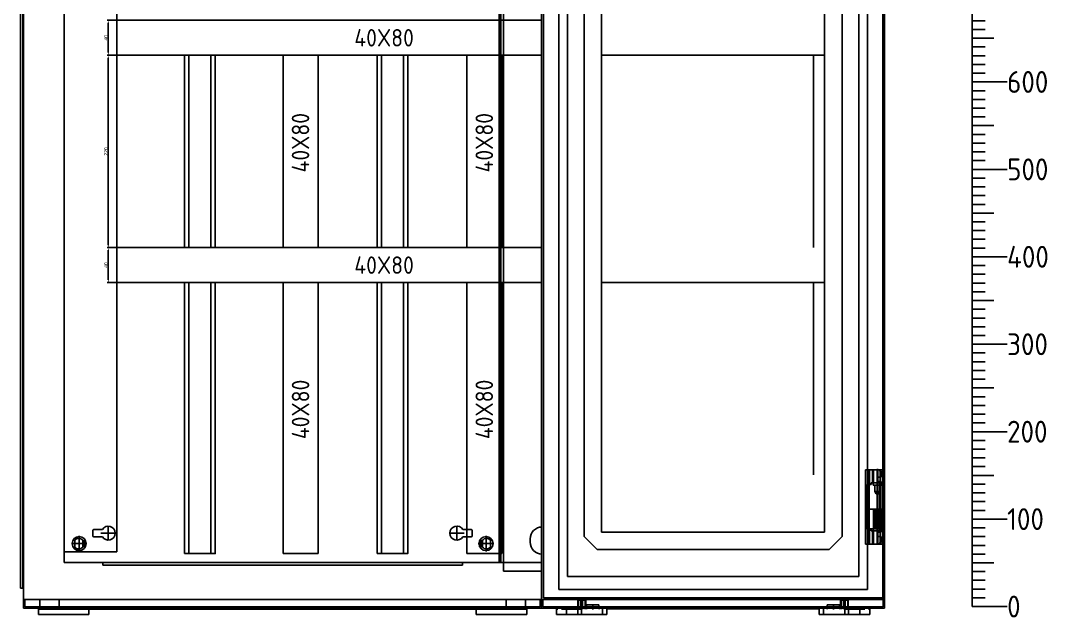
# Model space of a CAD drawing. Header units: millimetres. Extents: x 0 to 69574, y -5 to 41746.
# Drawn here: x 39014 to 40188, y 22756 to 23439 of the extents above; entities that cross this region are included whole.
import ezdxf
from ezdxf.enums import TextEntityAlignment as Align

# ---------------------------------------------------------------- set-up
doc = ezdxf.new("R2010")
doc.units = ezdxf.units.MM
doc.set_wipeout_variables(frame=1)
doc.layers.add('! NO PLOT !', color=7, linetype='Continuous', true_color=0xff75dd, plot=False)
doc.layers.add('000-PI-Oprema', color=30, linetype='Continuous', lineweight=5)
for name, color, linetype in [('000-PI-ORMAR', 2, 'Continuous'), ('002-PI-Kabelska kanalica', 150, 'Continuous'), ('004-PI-DIN Šina', 3, 'Continuous')]:
    doc.layers.add(name, color=color, linetype=linetype)
doc.styles.add('PI0', font='isocpeur.ttf', dxfattribs={"width": 0.9})
doc.styles.get("Standard").update_dxf_attribs({"font": 'arial.ttf'})
doc.dimstyles.new('ISO-25', dxfattribs={"dimtxt": 4, "dimasz": 3, "dimexe": 1.25, "dimexo": 0.625, "dimtad": 1, "dimtxsty": 'Standard', "dimcen": 3, "dimadec": 0, "dimazin": 0, "dimtfac": 1, "dimtmove": 0, "dimatfit": 3, "dimfxl": 1, "dimarcsym": 0})

# ---------------------------------------------------------------- blocks, each defined once
blk = doc.blocks.new('*U1084')
at = {"layer": '002-PI-Kabelska kanalica'}
for p, q in [((-20, 1420), (40, 1420)), ((-20, -100), (-20, 1420)), ((40, -100), (40, 1420)), ((-20, -100), (40, -100))]:
    blk.add_line(p, q, dxfattribs=at)
blk = doc.blocks.new('8606.000_montažna')
at = {"layer": '! NO PLOT !'}
for p, q in [((51182.4, 38449.4), (51182.4, 36559.4)), ((50716.2, 36596.1), (50716.2, 36589.7)), ((50726.9, 36597.1), (50717.2, 36597.1)), ((50733.7, 36584.5), (50733.7, 36601.3)), ((51132.1, 36584.5), (51132.1, 36601.3)), ((51148.6, 36597.1), (51138.9, 36597.1)), ((51149.6, 36589.7), (51149.6, 36596.1)), ((50695.4, 36584.9), (50695.4, 36576.9)), ((50700.4, 36572.5), (50700.4, 36589.3)), ((50704.4, 36576.9), (50704.4, 36584.9)), ((50706.4, 36586.2), (50706.4, 36575.6)), ((50717.2, 36588.7), (50726.9, 36588.7)), ((50725.3, 36592.9), (50742.1, 36592.9)), ((51123.7, 36592.9), (51140.5, 36592.9)), ((51138.9, 36588.7), (51148.6, 36588.7)), ((51159.4, 36586.2), (51159.4, 36575.6)), ((51161.4, 36584.9), (51161.4, 36576.9)), ((51165.4, 36572.5), (51165.4, 36589.3)), ((51170.4, 36576.9), (51170.4, 36584.9)), ((50692, 36580.9), (50708.8, 36580.9)), ((51157, 36580.9), (51173.8, 36580.9))]:
    blk.add_line(p, q, dxfattribs=at)
for centre in [(50700.4, 36580.9), (51165.4, 36580.9)]:
    blk.add_circle(centre, 8, dxfattribs=at)
for centre, radius, start, end in [((50717.2, 36596.1), 1, 90, 180), ((50733.7, 36592.9), 8, 211.6682, 148.3318), ((51132.1, 36592.9), 8, 31.6682, 328.3318), ((51148.6, 36596.1), 1, 0, 90), ((50699.9, 36580.9), 6, 41.4096, 138.5904), ((50717.2, 36589.7), 1, 180, 270), ((51148.6, 36589.7), 1, 270, 0), ((51165.9, 36580.9), 6, 41.4096, 138.5904), ((50699.9, 36580.9), 6, 221.4096, 318.5904), ((51165.9, 36580.9), 6, 221.4096, 318.5904)]:
    blk.add_arc(centre, radius, start, end, dxfattribs=at)
at = {"layer": '000-PI-ORMAR'}
for p, q in [((50683.4, 38449.4), (50683.4, 36559.4)), ((50727.4, 36559.4), (50683.4, 36559.4)), ((51138.4, 36559.4), (50727.4, 36559.4)), ((50727.4, 36559.4), (50727.4, 36556.4)), ((51138.4, 36559.4), (51182.4, 36559.4)), ((51138.4, 36556.4), (51138.4, 36559.4)), ((51138.4, 36556.4), (50727.4, 36556.4))]:
    blk.add_line(p, q, dxfattribs=at)
blk = doc.blocks.new('*U1086')
at = {"layer": '002-PI-Kabelska kanalica'}
for p, q in [((-20, 470), (20, 470)), ((-20, -100), (-20, 470)), ((20, -100), (20, 470)), ((-20, -100), (20, -100))]:
    blk.add_line(p, q, dxfattribs=at)
blk = doc.blocks.new('*D1403')
at = {"layer": '! NO PLOT !', "color": 0, "lineweight": -2, "ltscale": 0.25, "transparency": 16777216}
for p, q in [((39123.5, 23439.4), (39113.3, 23439.4)), ((39114.5, 23436.4), (39114.5, 23402.4)), ((39123.5, 23399.4), (39113.3, 23399.4))]:
    blk.add_line(p, q, dxfattribs=at)
at = {"layer": '! NO PLOT !', "color": 0, "ltscale": 0.25, "transparency": 16777216}
for points in [[(39114, 23436.4), (39115, 23436.4), (39114.5, 23439.4)], [(39114, 23402.4), (39115, 23402.4), (39114.5, 23399.4)]]:
    blk.add_solid(points, dxfattribs=at)
at = {"layer": 'Defpoints', "color": 0, "ltscale": 0.25, "transparency": 16777216}
for p in [(39124.2, 23439.4), (39114.5, 23399.4), (39124.2, 23399.4)]:
    blk.add_point(p, dxfattribs=at)
at = {"layer": '! NO PLOT !', "color": 0, "ltscale": 0.25, "transparency": 16777216, "insert": (39111.8, 23419.4), "char_height": 4, "attachment_point": 5, "rotation": 90}
blk.add_mtext('40', dxfattribs=at)
blk = doc.blocks.new('*U581')
at = {"layer": '004-PI-DIN Šina'}
blk.add_lwpolyline([(220, -17.5), (220, 17.5), (0, 17.5), (0, -17.5)], close=True, dxfattribs=at)
for points in [[(0, 12.5), (220, 12.5)], [(0, -12.5), (220, -12.5)]]:
    blk.add_lwpolyline(points, dxfattribs=at)
blk = doc.blocks.new('*U580')
at = {"layer": '002-PI-Kabelska kanalica'}
for p, q in [((-20, 120), (20, 120)), ((-20, -100), (-20, 120)), ((20, -100), (20, 120)), ((-20, -100), (20, -100))]:
    blk.add_line(p, q, dxfattribs=at)
blk = doc.blocks.new('*D1380')
at = {"layer": '! NO PLOT !', "color": 0, "lineweight": -2, "ltscale": 0.25, "transparency": 16777216}
for p, q in [((39123.5, 23399.4), (39113.3, 23399.4)), ((39114.5, 23182.4), (39114.5, 23396.4)), ((39123.5, 23179.4), (39113.3, 23179.4))]:
    blk.add_line(p, q, dxfattribs=at)
at = {"layer": '! NO PLOT !', "color": 0, "ltscale": 0.25, "transparency": 16777216}
for points in [[(39114, 23396.4), (39115, 23396.4), (39114.5, 23399.4)], [(39114, 23182.4), (39115, 23182.4), (39114.5, 23179.4)]]:
    blk.add_solid(points, dxfattribs=at)
at = {"layer": 'Defpoints', "color": 0, "ltscale": 0.25, "transparency": 16777216}
for p in [(39114.5, 23399.4), (39124.2, 23399.4), (39124.2, 23179.4)]:
    blk.add_point(p, dxfattribs=at)
at = {"layer": '! NO PLOT !', "color": 0, "ltscale": 0.25, "transparency": 16777216, "insert": (39111.8, 23289.4), "char_height": 4, "attachment_point": 5, "rotation": 90}
blk.add_mtext('220', dxfattribs=at)
blk = doc.blocks.new('*D1401')
at = {"layer": '! NO PLOT !', "color": 0, "lineweight": -2, "ltscale": 0.25, "transparency": 16777216}
for p, q in [((39123.5, 23179.4), (39113.3, 23179.4)), ((39114.5, 23176.4), (39114.5, 23142.4)), ((39123.5, 23139.4), (39113.3, 23139.4))]:
    blk.add_line(p, q, dxfattribs=at)
at = {"layer": '! NO PLOT !', "color": 0, "ltscale": 0.25, "transparency": 16777216}
for points in [[(39114, 23176.4), (39115, 23176.4), (39114.5, 23179.4)], [(39114, 23142.4), (39115, 23142.4), (39114.5, 23139.4)]]:
    blk.add_solid(points, dxfattribs=at)
at = {"layer": 'Defpoints', "color": 0, "ltscale": 0.25, "transparency": 16777216}
for p in [(39124.2, 23179.4), (39114.5, 23139.4), (39124.2, 23139.4)]:
    blk.add_point(p, dxfattribs=at)
at = {"layer": '! NO PLOT !', "color": 0, "ltscale": 0.25, "transparency": 16777216, "insert": (39111.8, 23159.4), "char_height": 4, "attachment_point": 5, "rotation": 90}
blk.add_mtext('40', dxfattribs=at)
blk = doc.blocks.new('*U1412')
at = {"layer": '002-PI-Kabelska kanalica'}
for p, q in [((-20, 1508), (40, 1508)), ((-20, -100), (-20, 1508)), ((40, -100), (40, 1508)), ((-20, -100), (40, -100))]:
    blk.add_line(p, q, dxfattribs=at)
blk = doc.blocks.new('spojnica')
at = {"layer": '! NO PLOT !', "transparency": 33554687}
for p, q in [((44763.5, 28809.4), (44763.5, 26919.4)), ((44768.5, 28811.5), (44768.5, 26919.4)), ((44856.5, 28811.5), (44856.5, 26919.4)), ((44861.5, 28809.4), (44861.5, 26919.4)), ((44799.1, 26946.4), (44799.1, 26942.4)), ((44825.9, 26946.4), (44825.9, 26942.4))]:
    blk.add_line(p, q, dxfattribs=at)
for centre, start, end in [((44812.5, 26946.4), 0, 180), ((44812.5, 26942.4), 180, 0)]:
    blk.add_arc(centre, 13.4, start, end, dxfattribs=at)
at = {"layer": '000-PI-ORMAR', "transparency": 33554687}
for p, q in [((44763.5, 26919.4), (44861.5, 26919.4)), ((44768.5, 26919.4), (44768.5, 26909.4)), ((44856.5, 26919.4), (44856.5, 26909.4)), ((44768.5, 26909.4), (44856.5, 26909.4))]:
    blk.add_line(p, q, dxfattribs=at)
at = {"layer": '000-PI-ORMAR', "ltscale": 0.25, "transparency": 33554687}
blk.add_line((44862, 26919.4), (44862, 26919.4), dxfattribs=at)
blk = doc.blocks.new('*U493')
at = {"layer": '004-PI-DIN Šina'}
blk.add_lwpolyline([(310, -17.5), (310, 17.5), (0, 17.5), (0, -17.5)], close=True, dxfattribs=at)
for points in [[(0, 12.5), (310, 12.5)], [(0, -12.5), (310, -12.5)]]:
    blk.add_lwpolyline(points, dxfattribs=at)
blk = doc.blocks.new('*U1411')
at = {"layer": '002-PI-Kabelska kanalica'}
for p, q in [((-20, 210), (20, 210)), ((-20, -100), (-20, 210)), ((20, -100), (20, 210)), ((-20, -100), (20, -100))]:
    blk.add_line(p, q, dxfattribs=at)
blk = doc.blocks.new('skala_2300')
for p, q in [((0, 1400), (0, 540)), ((0, 670), (15, 670)), ((0, 660), (15, 660)), ((0, 650), (25, 650)), ((0, 640), (15, 640)), ((0, 630), (15, 630)), ((0, 620), (15, 620)), ((0, 610), (15, 610)), ((0, 600), (40, 600)), ((0, 600), (40, 600)), ((0, 600), (40, 600)), ((0, 600), (40, 600)), ((0, 600), (40, 600)), ((0, 600), (40, 600)), ((0, 590), (15, 590)), ((0, 580), (15, 580)), ((0, 570), (15, 570)), ((0, 560), (15, 560)), ((0, 550), (25, 550)), ((0, 540), (0, 0)), ((0, 540), (15, 540)), ((0, 530), (15, 530)), ((0, 520), (15, 520)), ((0, 510), (15, 510)), ((0, 500), (40, 500)), ((0, 490), (15, 490)), ((0, 480), (15, 480)), ((0, 470), (15, 470)), ((0, 460), (15, 460)), ((0, 450), (25, 450)), ((0, 440), (15, 440)), ((0, 430), (15, 430)), ((0, 420), (15, 420)), ((0, 410), (15, 410)), ((0, 400), (40, 400)), ((0, 400), (40, 400)), ((0, 400), (40, 400)), ((0, 400), (40, 400)), ((0, 400), (40, 400)), ((0, 400), (40, 400)), ((0, 400), (40, 400)), ((0, 390), (15, 390)), ((0, 380), (15, 380)), ((0, 370), (15, 370)), ((0, 360), (15, 360)), ((0, 350), (25, 350)), ((0, 340), (15, 340)), ((0, 330), (15, 330)), ((0, 320), (15, 320)), ((0, 310), (15, 310)), ((0, 300), (40, 300)), ((0, 290), (15, 290)), ((0, 280), (15, 280)), ((0, 270), (15, 270)), ((0, 260), (15, 260)), ((0, 250), (25, 250)), ((0, 240), (15, 240)), ((0, 230), (15, 230)), ((0, 220), (15, 220)), ((0, 210), (15, 210)), ((0, 200), (40, 200)), ((0, 200), (40, 200)), ((0, 200), (40, 200)), ((0, 200), (40, 200)), ((0, 200), (40, 200)), ((0, 200), (40, 200)), ((0, 200), (40, 200)), ((0, 200), (40, 200)), ((0, 190), (15, 190)), ((0, 180), (15, 180)), ((0, 170), (15, 170)), ((0, 160), (15, 160)), ((0, 150), (25, 150)), ((0, 140), (15, 140)), ((0, 130), (15, 130)), ((0, 120), (15, 120)), ((0, 110), (15, 110)), ((0, 100), (40, 100)), ((0, 90), (15, 90)), ((0, 80), (15, 80)), ((0, 70), (15, 70)), ((0, 60), (15, 60)), ((0, 50), (25, 50)), ((0, 40), (15, 40)), ((0, 30), (15, 30)), ((0, 20), (15, 20)), ((0, 10), (15, 10)), ((0, 0), (40, 0))]:
    blk.add_line(p, q)
at = {"style": 'PI0', "width": 0.9}
for s, p in [('600', (40, 600)), ('500', (40, 500)), ('400', (40, 400)), ('300', (40, 300)), ('200', (40, 200)), ('100', (40, 100)), ('0', (40, 0))]:
    blk.add_text(s, height=25, dxfattribs=at).set_placement(p, align=Align.MIDDLE_LEFT)

msp = doc.modelspace()

# ---------------------------------------------------------------- linework, layer by layer
at = {"layer": '! NO PLOT !', "ltscale": 0.25}
for p, q in [((39124.172, 23399.404), (39124.172, 23179.404)), ((39124.172, 23139.404), (39124.172, 22919.404))]:
    msp.add_line(p, q, dxfattribs=at)
at = {"layer": '! NO PLOT !'}
for p, q in [((39072.247, 22840.904), (39090.097, 22840.904)), ((39081.172, 22831.979), (39081.172, 22849.829)), ((39537.247, 22840.904), (39555.097, 22840.904)), ((39546.172, 22831.979), (39546.172, 22849.829))]:
    msp.add_line(p, q, dxfattribs=at)
at = {"layer": '000-PI-ORMAR'}
for p, q in [((39017.684, 24761.404), (39017.684, 22776.904)), ((39014.172, 24740.904), (39014.172, 22789.904)), ((39016.89, 24740.904), (39016.89, 22789.904)), ((39017.672, 22789.904), (39017.672, 24740.766)), ((39014.172, 22789.904), (39017.684, 22789.904)), ((39017.672, 22766.904), (39017.672, 22789.904)), ((39019.172, 22768.404), (39019.172, 22776.904)), ((39036.172, 22776.904), (39036.172, 22765.904)), ((39058.172, 22776.904), (39058.172, 22765.904)), ((39569.172, 22776.904), (39569.172, 22765.904)), ((39591.172, 22776.904), (39591.172, 22765.904)), ((39661.121, 22770.904), (39660.903, 22765.904)), ((39675.185, 22770.904), (39661.121, 22770.904)), ((39675.403, 22765.904), (39675.185, 22770.904)), ((39936.159, 22770.904), (39935.94, 22765.904)), ((39950.222, 22770.904), (39936.159, 22770.904)), ((39950.44, 22765.904), (39950.222, 22770.904)), ((39036.172, 22766.904), (39017.672, 22766.904)), ((39036.172, 22768.404), (39019.172, 22768.404)), ((39092.905, 22766.904), (39031.633, 22766.904)), ((39033.848, 22767.904), (39033.848, 22766.904)), ((39088.107, 22767.904), (39033.848, 22767.904)), ((39034.71, 22765.904), (39036.172, 22765.904)), ((39034.71, 22759.904), (39034.71, 22765.904)), ((39034.71, 22759.904), (39092.361, 22759.904)), ((39591.172, 22768.404), (39036.172, 22768.404)), ((39591.172, 22766.904), (39036.172, 22766.904)), ((39036.172, 22765.904), (39040.429, 22765.904)), ((39040.429, 22765.904), (39062.541, 22765.904)), ((39564.802, 22765.904), (39062.541, 22765.904)), ((39088.107, 22767.904), (39088.107, 22766.904)), ((39092.361, 22759.904), (39092.361, 22765.904)), ((39534.361, 22766.904), (39092.905, 22766.904)), ((39534.361, 22766.904), (39595.633, 22766.904)), ((39534.982, 22765.904), (39534.982, 22759.904)), ((39534.982, 22759.904), (39592.633, 22759.904)), ((39539.159, 22767.904), (39559.855, 22767.904)), ((39539.159, 22767.904), (39539.159, 22766.904)), ((39559.855, 22767.904), (39576, 22767.904)), ((39564.802, 22765.904), (39586.914, 22765.904)), ((39593.418, 22767.904), (39576, 22767.904)), ((39586.914, 22765.904), (39591.172, 22765.904)), ((39608.172, 22768.404), (39591.172, 22768.404)), ((39609.672, 22766.904), (39591.172, 22766.904)), ((39591.172, 22765.904), (39592.633, 22765.904)), ((39592.633, 22759.904), (39592.633, 22765.904)), ((39593.418, 22766.904), (39593.418, 22767.904)), ((39628.172, 22766.904), (39609.672, 22766.904)), ((39628.172, 22768.404), (39611.172, 22768.404)), ((39684.944, 22766.904), (39623.672, 22766.904)), ((39625.886, 22767.904), (39625.886, 22766.904)), ((39680.145, 22767.904), (39625.886, 22767.904)), ((39626.71, 22765.904), (39628.172, 22765.904)), ((39626.71, 22759.904), (39626.71, 22765.904)), ((39626.71, 22759.904), (39684.361, 22759.904)), ((39983.172, 22768.404), (39628.172, 22768.404)), ((39983.172, 22766.904), (39628.172, 22766.904)), ((39632.429, 22765.904), (39654.541, 22765.904)), ((39637.98, 22759.904), (39637.98, 22765.904)), ((39651.105, 22759.904), (39651.105, 22765.904)), ((39655.215, 22759.904), (39655.215, 22765.904)), ((39679.398, 22759.904), (39679.398, 22765.904)), ((39680.145, 22767.904), (39680.145, 22766.904)), ((39683.672, 22766.404), (39927.672, 22766.404)), ((39684.361, 22759.904), (39684.361, 22765.904)), ((39926.399, 22766.904), (39684.944, 22766.904)), ((39926.399, 22766.904), (39987.672, 22766.904)), ((39926.982, 22765.904), (39926.982, 22759.904)), ((39926.982, 22759.904), (39984.633, 22759.904)), ((39931.198, 22767.904), (39951.894, 22767.904)), ((39931.198, 22767.904), (39931.198, 22766.904)), ((39931.945, 22759.904), (39931.945, 22765.904)), ((39951.894, 22767.904), (39968.038, 22767.904)), ((39956.128, 22759.904), (39956.128, 22765.904)), ((39956.802, 22765.904), (39978.914, 22765.904)), ((39960.238, 22759.904), (39960.238, 22765.904)), ((39985.457, 22767.904), (39968.038, 22767.904)), ((39973.364, 22759.904), (39973.364, 22765.904)), ((40000.172, 22768.404), (39983.172, 22768.404)), ((40001.672, 22766.904), (39983.172, 22766.904)), ((39983.172, 22765.904), (39984.633, 22765.904)), ((39984.633, 22759.904), (39984.633, 22765.904)), ((39985.457, 22766.904), (39985.457, 22767.904))]:
    msp.add_line(p, q, dxfattribs=at)

# ---------------------------------------------------------------- block references
msp.add_blockref('skala_2300', (40101.672, 22768.904))
for name, p, rotation in [('*U1412', (39104.172, 24339.404), 180), ('*U1084', (39734.172, 24339.404), 180), ('*U1086', (39224.172, 23419.404), 270), ('*U581', (39219.172, 23399.404), 270), ('*U580', (39334.172, 23299.404), 180), ('*U581', (39439.172, 23399.404), 270), ('*U580', (39544.172, 23299.404), 180), ('*U1086', (39224.172, 23159.404), 270), ('*U493', (39219.172, 23139.386), 270), ('*U1411', (39334.172, 23039.386), 180), ('*U493', (39439.172, 23139.386), 270), ('*U1411', (39544.172, 23039.386), 180)]:
    msp.add_blockref(name, p, dxfattribs=dict(rotation=rotation))
at = {"layer": '000-PI-Oprema'}
for name, p in [('8606.000_montažna', (-11619.223, -13740.014)), ('spojnica', (-5202.464, -4100))]:
    msp.add_blockref(name, p, dxfattribs=at)

# ---------------------------------------------------------------- texts
at = {"char_height": 20, "width": 16.78721, "attachment_point": 5, "style": 'PI0'}
for insert in [(39429.672, 23419.404), (39429.672, 23159.404)]:
    msp.add_mtext('{\\fISOCPEUR|b0|i0|c238|p34;40}X{\\fISOCPEUR|b0|i0|c238|p34;8}0', dxfattribs=dict(at, insert=insert))
at = {"char_height": 20, "width": 16.78721, "attachment_point": 5, "rotation": 90, "style": 'PI0'}
for insert in [(39334.136, 23299.404), (39544.172, 23299.404), (39334.172, 22994.386), (39544.172, 22994.386)]:
    msp.add_mtext('{\\fISOCPEUR|b0|i0|c238|p34;4}0X{\\fISOCPEUR|b0|i0|c238|p34;8}0', dxfattribs=dict(at, insert=insert))

# ---------------------------------------------------------------- dimensions: what is measured, and where the dimension line sits
at = {"layer": '! NO PLOT !', "ltscale": 0.25}
for base, p1, p2, picture, middle in [((39114.509, 23399.404), (39124.172, 23439.404), (39124.172, 23399.404), '*D1403', (39111.842, 23419.404)), ((39114.509, 23399.404), (39124.172, 23179.404), (39124.172, 23399.404), '*D1380', (39111.842, 23289.404)), ((39114.509, 23139.404), (39124.172, 23179.404), (39124.172, 23139.404), '*D1401', (39111.842, 23159.404))]:
    dim = msp.add_linear_dim(base=base, p1=p1, p2=p2, angle=90, dimstyle='ISO-25', dxfattribs=at)
    dim.commit()
    dim.dimension.update_dxf_attribs({"geometry": picture, "text_midpoint": middle})

# ---------------------------------------------------------------- next in the draw order: wipeouts: each hides what was drawn before it
msp.add_wipeout([(39609.684, 24761.404), (40000.172, 24761.404), (39999.684, 22778.904), (39609.672, 22776.904)]).dxf.layer = '000-PI-ORMAR'

# ---------------------------------------------------------------- next in the draw order: linework, layer by layer
at = {"layer": '! NO PLOT !'}
for p, q in [((39609.684, 24761.404), (39609.684, 22776.904)), ((39609.684, 22776.904), (39609.684, 24761.404)), ((39609.672, 22789.904), (39609.672, 24740.766)), ((39629.184, 24749.904), (39629.184, 22788.404)), ((39982.184, 22788.404), (39982.184, 24749.904)), ((39639.184, 24734.904), (39639.184, 22803.404)), ((39972.184, 22803.404), (39972.184, 24734.904)), ((39658.184, 24689.154), (39658.184, 22849.154)), ((39678.184, 24684.154), (39678.184, 22854.154)), ((39933.184, 24684.154), (39933.184, 22854.154)), ((39953.184, 22849.154), (39953.184, 24689.154)), ((39933.184, 22854.154), (39678.184, 22854.154)), ((39658.184, 22849.154), (39673.184, 22834.154)), ((39938.184, 22834.154), (39953.184, 22849.154)), ((39938.184, 22834.154), (39673.184, 22834.154)), ((39639.184, 22803.404), (39972.184, 22803.404)), ((39629.184, 22788.404), (39982.184, 22788.404))]:
    msp.add_line(p, q, dxfattribs=at)
at = {"layer": '! NO PLOT !', "ltscale": 0.25}
for p, q in [((39933.184, 23399.404), (39678.184, 23399.404)), ((39920.511, 23399.404), (39920.511, 23179.404)), ((39933.184, 23139.404), (39678.184, 23139.404)), ((39920.511, 23139.404), (39920.511, 22919.404))]:
    msp.add_line(p, q, dxfattribs=at)
at = {"layer": '000-PI-ORMAR'}
for p, q in [((39609.684, 24761.404), (39609.684, 22776.904)), ((39611.684, 24759.404), (39611.684, 22778.904)), ((39999.684, 24759.404), (39999.684, 22778.904)), ((40000.172, 24761.404), (40000.172, 22776.904)), ((40001.672, 24761.404), (40001.672, 22776.904)), ((40001.684, 22776.904), (40001.684, 24761.404)), ((40001.684, 22776.904), (40001.684, 24761.404)), ((39979.684, 22840.404), (39979.684, 22925.404)), ((39999.127, 22925.404), (39979.684, 22925.404)), ((39982.167, 22908.404), (39982.167, 22925.404)), ((39982.372, 22840.404), (39982.372, 22925.404)), ((39984.265, 22908.404), (39984.265, 22925.404)), ((39988.027, 22925.404), (39988.027, 22910.404)), ((39988.94, 22910.404), (39988.94, 22925.404)), ((39993.048, 22840.404), (39993.048, 22925.404)), ((39993.577, 22896.554), (39993.577, 22926.254)), ((39993.577, 22910.404), (39993.577, 22925.404)), ((39993.795, 22840.404), (39993.795, 22925.404)), ((39996.555, 22923.404), (39997.202, 22923.404)), ((39996.555, 22842.404), (39996.555, 22923.404)), ((39997.202, 22916.904), (39997.202, 22923.404)), ((39999.127, 22910.404), (39999.127, 22925.404)), ((39999.127, 22910.404), (39986.363, 22910.404)), ((39986.363, 22908.404), (39986.363, 22910.404)), ((39988.477, 22910.404), (39988.477, 22907.904)), ((39997.202, 22916.904), (39993.048, 22916.904)), ((39993.048, 22911.904), (39997.283, 22911.904)), ((39996.13, 22853.904), (39996.13, 22911.904)), ((39996.559, 22848.904), (39996.559, 22916.904)), ((39996.849, 22853.904), (39996.849, 22911.904)), ((39997.283, 22853.904), (39997.283, 22911.904)), ((39998.677, 22907.904), (39998.677, 22910.404)), ((39981.439, 22857.404), (39981.439, 22908.404)), ((39986.363, 22908.404), (39981.439, 22908.404)), ((39983.901, 22857.404), (39983.901, 22908.404)), ((39988.477, 22907.904), (39998.677, 22907.904)), ((39990.627, 22907.904), (39990.627, 22900.415)), ((39990.627, 22900.415), (39996.527, 22900.415)), ((39990.627, 22900.415), (39992.077, 22897.904)), ((39992.077, 22897.904), (39995.077, 22897.904)), ((39995.077, 22897.904), (39996.527, 22900.415)), ((39996.527, 22900.415), (39996.527, 22907.904)), ((39982.884, 22880.404), (39982.884, 22857.904)), ((39982.884, 22880.404), (39999.684, 22880.404)), ((39988.834, 22880.404), (39988.834, 22857.904)), ((39990.834, 22880.404), (39990.834, 22857.904)), ((39992.505, 22880.404), (39992.505, 22857.904)), ((39992.862, 22880.404), (39992.862, 22857.904)), ((39995.005, 22880.404), (39995.005, 22857.904)), ((39995.362, 22880.404), (39995.362, 22857.904)), ((39995.723, 22880.404), (39995.723, 22857.904)), ((39996.847, 22880.404), (39996.847, 22857.904)), ((39997.602, 22880.404), (39997.602, 22857.904)), ((39997.723, 22857.904), (39997.723, 22880.404)), ((39998.726, 22880.404), (39998.726, 22857.904)), ((39999.482, 22880.404), (39999.482, 22857.904)), ((39992.077, 22867.904), (39990.627, 22865.392)), ((39990.627, 22865.392), (39990.627, 22857.904)), ((39990.627, 22865.392), (39996.527, 22865.392)), ((39992.077, 22867.904), (39995.077, 22867.904)), ((39993.577, 22839.554), (39993.577, 22869.254)), ((39996.527, 22865.392), (39995.077, 22867.904)), ((39996.527, 22857.904), (39996.527, 22865.392)), ((39986.363, 22857.404), (39981.439, 22857.404)), ((39982.167, 22840.404), (39982.167, 22857.404)), ((39982.884, 22857.904), (39999.684, 22857.904)), ((39984.265, 22840.404), (39984.265, 22857.404)), ((39986.363, 22855.404), (39986.363, 22857.404)), ((39999.127, 22855.404), (39986.363, 22855.404)), ((39988.027, 22855.404), (39988.027, 22840.404)), ((39988.477, 22857.904), (39988.477, 22855.404)), ((39988.94, 22840.404), (39988.94, 22855.404)), ((39993.048, 22853.904), (39997.283, 22853.904)), ((39993.577, 22840.404), (39993.577, 22855.404)), ((39998.677, 22855.404), (39998.677, 22857.904)), ((39999.127, 22840.404), (39999.127, 22855.404)), ((39999.127, 22840.404), (39979.684, 22840.404)), ((39997.202, 22848.904), (39993.048, 22848.904)), ((39996.555, 22842.404), (39997.202, 22842.404)), ((39997.202, 22842.404), (39997.202, 22848.904)), ((39609.672, 22766.904), (39609.672, 22789.904)), ((39017.684, 22776.904), (39609.684, 22776.904)), ((39608.172, 22776.904), (39608.172, 22768.404)), ((39609.672, 22776.904), (39609.672, 22766.904)), ((39609.684, 22776.904), (40001.684, 22776.904)), ((39609.684, 22776.904), (40001.684, 22776.904)), ((39611.172, 22768.404), (39611.172, 22776.904)), ((39999.684, 22778.904), (39611.684, 22778.904)), ((39651.187, 22776.324), (39651.187, 22765.904)), ((39651.187, 22776.324), (39660.087, 22776.324)), ((39651.853, 22776.324), (39651.853, 22765.904)), ((39654.695, 22776.324), (39654.695, 22765.904)), ((39656.58, 22776.324), (39656.58, 22765.904)), ((39659.422, 22776.324), (39659.422, 22765.904)), ((39660.087, 22765.904), (39660.087, 22776.324)), ((39668.153, 22771.154), (39668.153, 22765.654)), ((39943.19, 22771.154), (39943.19, 22765.654)), ((39951.256, 22776.324), (39960.156, 22776.324)), ((39951.256, 22776.324), (39951.256, 22765.904)), ((39951.922, 22776.324), (39951.922, 22765.904)), ((39954.764, 22776.324), (39954.764, 22765.904)), ((39956.649, 22776.324), (39956.649, 22765.904)), ((39959.49, 22776.324), (39959.49, 22765.904)), ((39960.156, 22765.904), (39960.156, 22776.324)), ((39988.934, 22776.904), (39988.934, 22778.904)), ((39991.934, 22778.904), (39991.934, 22776.904)), ((40000.172, 22776.904), (40000.172, 22768.404)), ((40001.672, 22776.904), (40001.672, 22766.904))]:
    msp.add_line(p, q, dxfattribs=at)
for centre, start_param, end_param in [((39994.623, 22923.404), 4.71238898, 6.28318531), ((39995.27, 22923.404), 4.71238898, 6.28318531), ((39994.623, 22842.404), 3.14159265, 4.71238898), ((39995.27, 22842.404), 3.14159265, 4.71238898)]:
    msp.add_ellipse(centre, major_axis=(0, 2), ratio=0.96592583, start_param=start_param, end_param=end_param, dxfattribs=at)

doc.saveas('drawing.dxf')
